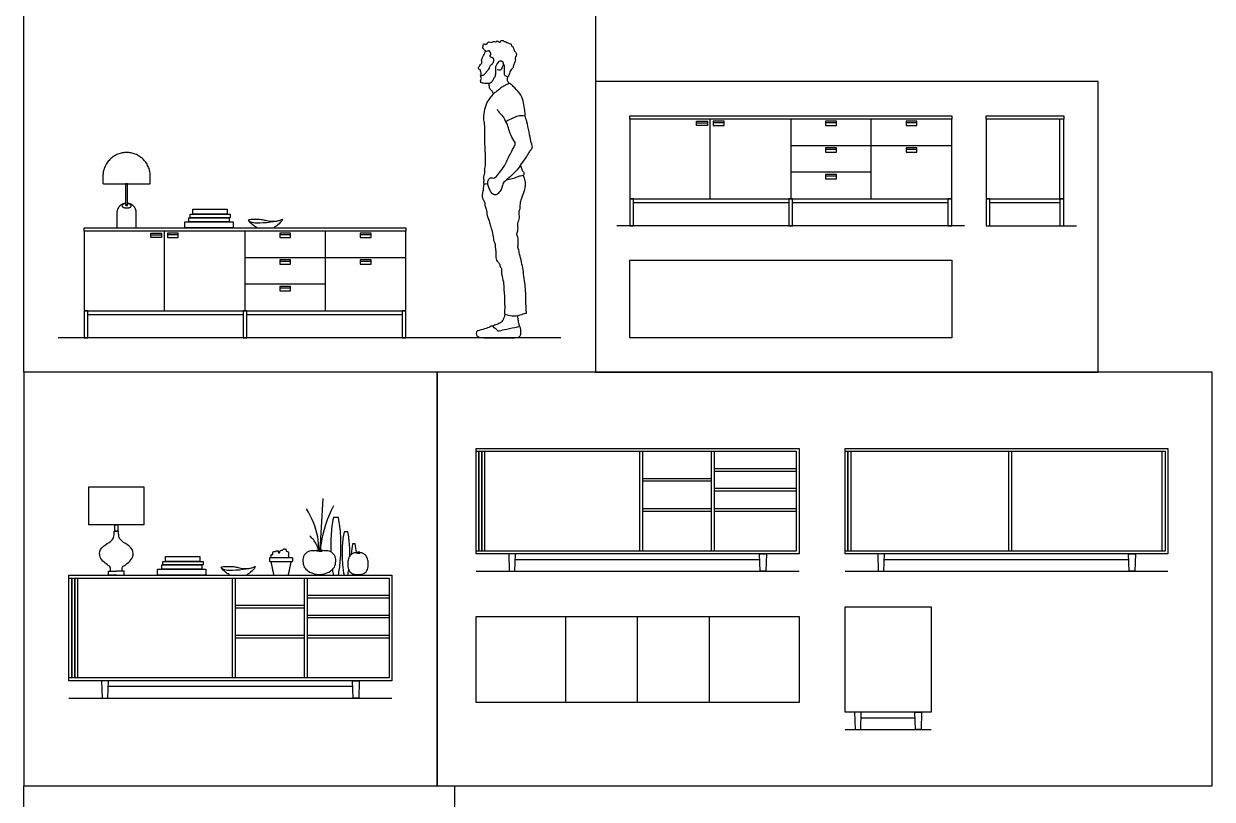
# Model space of a CAD drawing. Header units: millimetres. Extents: x 0.1 to 7.1, y -0.3 to 19.4.
# Drawn here: x 0.06 to 7.07, y 6.33 to 10.9 of the extents above; entities that cross this region are included whole.
import ezdxf

# ---------------------------------------------------------------- set-up
doc = ezdxf.new("R2010")
doc.units = ezdxf.units.MM
for name, color, linetype, true_color in [('AG-DETAILS', 7, 'Continuous', 0x66ffff), ('AG-DIAGRAM', 7, 'Continuous', 0xfecc66), ('AG-FURNITURE', 7, 'Continuous', 0x66ccff), ('AG-OBJECTS', 7, 'Continuous', 0xcc66ff), ('AG-PEOPLE', 7, 'Continuous', 0xfc6666), ('X-VPRT', 6, 'Continuous', 0xff00ff)]:
    doc.layers.add(name, color=color, linetype=linetype, true_color=true_color)

msp = doc.modelspace()

# ---------------------------------------------------------------- linework, layer by layer
at = {"layer": 'AG-DETAILS'}
for points in [[(4.094, 10.328), (4.094, 10.3026), (4.0305, 10.3026), (4.0305, 10.328)], [(4.1287, 10.328), (4.1287, 10.3026), (4.1922, 10.3026), (4.1922, 10.328)], [(4.7916, 10.328), (4.7916, 10.3026), (4.8551, 10.3026), (4.8551, 10.328)], [(5.2663, 10.328), (5.2663, 10.3026), (5.3298, 10.3026), (5.3298, 10.328)], [(4.7916, 10.1713), (4.7916, 10.1459), (4.8551, 10.1459), (4.8551, 10.1713)], [(5.2663, 10.1713), (5.2663, 10.1459), (5.3298, 10.1459), (5.3298, 10.1713)], [(4.7916, 10.0147), (4.7916, 9.9893), (4.8551, 9.9893), (4.8551, 10.0147)], [(0.8745, 9.6676), (0.8745, 9.6422), (0.811, 9.6422), (0.811, 9.6676)], [(0.9093, 9.6676), (0.9093, 9.6422), (0.9728, 9.6422), (0.9728, 9.6676)], [(1.5722, 9.6676), (1.5722, 9.6422), (1.6357, 9.6422), (1.6357, 9.6676)], [(2.0468, 9.6676), (2.0468, 9.6422), (2.1103, 9.6422), (2.1103, 9.6676)], [(1.5722, 9.5109), (1.5722, 9.4855), (1.6357, 9.4855), (1.6357, 9.5109)], [(2.0468, 9.5109), (2.0468, 9.4855), (2.1103, 9.4855), (2.1103, 9.5109)], [(1.5722, 9.3543), (1.5722, 9.3289), (1.6357, 9.3289), (1.6357, 9.3543)]]:
    msp.add_lwpolyline(points, close=True, dxfattribs=at)
for points in [[(4.0305, 10.3184), (4.094, 10.3184)], [(4.1922, 10.3184), (4.1287, 10.3184)], [(4.8551, 10.3184), (4.7916, 10.3184)], [(5.3298, 10.3184), (5.2663, 10.3184)], [(4.8551, 10.1618), (4.7916, 10.1618)], [(5.3298, 10.1618), (5.2663, 10.1618)], [(4.8551, 10.0052), (4.7916, 10.0052)], [(0.811, 9.658), (0.8745, 9.658)], [(0.9728, 9.658), (0.9093, 9.658)], [(1.6357, 9.658), (1.5722, 9.658)], [(2.1103, 9.658), (2.0468, 9.658)], [(1.6357, 9.5014), (1.5722, 9.5014)], [(2.1103, 9.5014), (2.0468, 9.5014)], [(1.6357, 9.3448), (1.5722, 9.3448)]]:
    msp.add_lwpolyline(points, dxfattribs=at)
for points, weights, knots in [([(0.6622, 9.8425), (0.641, 9.8403), (0.641, 9.8299), (0.641, 9.8171), (0.6682, 9.8171), (0.6954, 9.8171), (0.6954, 9.8299), (0.6954, 9.8403), (0.6741, 9.8425)], [0.925666080727, 0.75078832374, 1, 0.707106781187, 1, 0.707106781187, 1, 0.75078832374, 0.925666080727], [0.0762193, 0.0762193, 0.0762193, 0.1326547, 0.1326547, 0.198982, 0.198982, 0.2653094, 0.2653094, 0.3217448, 0.3217448, 0.3217448]), ([(0.6637, 9.8385), (0.6592, 9.831), (0.6682, 9.831), (0.6772, 9.831), (0.6727, 9.8385)], [0.86814425956, 0.707106781187, 1, 0.707106781187, 0.86814425956], [0.02771049, 0.02771049, 0.02771049, 0.06193781, 0.06193781, 0.09616512, 0.09616512, 0.09616512])]:
    msp.add_rational_spline(points, weights, degree=2, knots=knots, dxfattribs=at)
at = {"layer": 'AG-DIAGRAM'}
for p, q in [((5.6116, 9.712), (3.5605, 9.712)), ((5.7386, 9.712), (6.272, 9.712)), ((3.2303, 9.0516), (0.2649, 9.0516))]:
    msp.add_line(p, q, dxfattribs=at)
for points in [[(2.7297, 7.6754), (4.6347, 7.6754)], [(4.9061, 7.6754), (6.8111, 7.6754)], [(3.2583, 6.9009), (3.2583, 7.4089)], [(3.6822, 6.9009), (3.6822, 7.4089)], [(4.1061, 6.9009), (4.1061, 7.4089)], [(0.3284, 6.9278), (2.2334, 6.9278)], [(4.9061, 6.7421), (5.4141, 6.7421)]]:
    msp.add_lwpolyline(points, dxfattribs=at)
at = {"layer": 'AG-FURNITURE'}
for p, q in [((4.1114, 9.8708), (4.1114, 10.3407)), ((5.0607, 9.8708), (5.0607, 10.3407)), ((6.1735, 9.8708), (6.1735, 10.3407)), ((5.0607, 10.184), (4.586, 10.184)), ((5.5354, 10.184), (5.0607, 10.184)), ((5.0607, 10.0274), (4.586, 10.0274)), ((5.7608, 9.8485), (6.1735, 9.8485)), ((0.8919, 9.2104), (0.8919, 9.6803)), ((1.8412, 9.2104), (1.8412, 9.6803)), ((1.8412, 9.5236), (1.3666, 9.5236)), ((2.3159, 9.5236), (1.8412, 9.5236)), ((1.8412, 9.367), (1.3666, 9.367))]:
    msp.add_line(p, q, dxfattribs=at)
for points in [[(3.6367, 10.3597), (5.5354, 10.3597), (5.5354, 10.3407), (3.6367, 10.3407)], [(3.6367, 10.3407), (3.6367, 9.8708), (5.5354, 9.8708), (5.5354, 10.3407)], [(5.7386, 10.3597), (6.1958, 10.3597), (6.1958, 10.3407), (5.7386, 10.3407)], [(5.7386, 10.3407), (5.7386, 9.8708), (6.1958, 9.8708), (6.1958, 10.3407)], [(3.6367, 9.8708), (3.6367, 9.712), (3.6589, 9.712), (3.6589, 9.8708)], [(4.5749, 9.8708), (4.5749, 9.712), (4.5971, 9.712), (4.5971, 9.8708)], [(5.5131, 9.8708), (5.5131, 9.712), (5.5354, 9.712), (5.5354, 9.8708)], [(5.7386, 9.8708), (5.7386, 9.712), (5.7608, 9.712), (5.7608, 9.8708)], [(6.1735, 9.8708), (6.1735, 9.712), (6.1958, 9.712), (6.1958, 9.8708)], [(0.4173, 9.6993), (2.3159, 9.6993), (2.3159, 9.6803), (0.4173, 9.6803)], [(0.4173, 9.6803), (0.4173, 9.2104), (2.3159, 9.2104), (2.3159, 9.6803)], [(3.6367, 9.5088), (5.5354, 9.5088), (5.5354, 9.0516), (3.6367, 9.0516)], [(0.4173, 9.2104), (0.4173, 9.0516), (0.4395, 9.0516), (0.4395, 9.2104)], [(1.3555, 9.2104), (1.3555, 9.0516), (1.3777, 9.0516), (1.3777, 9.2104)], [(2.2937, 9.2104), (2.2937, 9.0516), (2.3159, 9.0516), (2.3159, 9.2104)], [(2.7297, 8.3993), (4.6347, 8.3993), (4.6347, 7.777), (2.7297, 7.777)], [(2.7465, 7.7938), (2.7297, 7.7938), (2.7297, 8.3825), (2.7465, 8.3825)], [(2.7633, 7.7938), (2.7465, 7.7938), (2.7465, 8.3825), (2.7633, 8.3825)], [(2.7465, 8.3825), (4.6179, 8.3825), (4.6179, 7.7938), (2.7465, 7.7938)], [(2.7801, 7.7938), (2.7633, 7.7938), (2.7633, 8.3825), (2.7801, 8.3825)], [(3.6948, 7.7938), (3.6948, 8.3825), (3.7107, 8.3825), (3.7107, 7.7938)], [(4.1187, 7.7938), (4.1187, 8.3825), (4.1346, 8.3825), (4.1346, 7.7938)], [(4.9061, 8.3993), (6.8111, 8.3993), (6.8111, 7.777), (4.9061, 7.777)], [(4.9229, 7.7938), (4.9061, 7.7938), (4.9061, 8.3825), (4.9229, 8.3825)], [(4.9397, 7.7938), (4.9229, 7.7938), (4.9229, 8.3825), (4.9397, 8.3825)], [(4.9229, 8.3825), (6.7943, 8.3825), (6.7943, 7.7938), (4.9229, 7.7938)], [(5.8713, 7.7938), (5.8713, 8.3825), (5.8871, 8.3825), (5.8871, 7.7938)], [(6.7943, 7.7938), (6.7776, 7.7938), (6.7776, 8.3825), (6.7943, 8.3825)], [(2.9223, 7.777), (2.9256, 7.6754), (2.9588, 7.6754), (2.9621, 7.777)], [(4.4421, 7.777), (4.4388, 7.6754), (4.4056, 7.6754), (4.4023, 7.777)], [(5.0987, 7.777), (5.102, 7.6754), (5.1352, 7.6754), (5.1385, 7.777)], [(6.6185, 7.777), (6.6152, 7.6754), (6.5821, 7.6754), (6.5788, 7.777)], [(0.3284, 7.6517), (2.2334, 7.6517), (2.2334, 7.0294), (0.3284, 7.0294)], [(0.3451, 7.0462), (0.3284, 7.0462), (0.3284, 7.6349), (0.3451, 7.6349)], [(0.3619, 7.0462), (0.3451, 7.0462), (0.3451, 7.6349), (0.3619, 7.6349)], [(0.3451, 7.6349), (2.2166, 7.6349), (2.2166, 7.0462), (0.3451, 7.0462)], [(0.3787, 7.0462), (0.3619, 7.0462), (0.3619, 7.6349), (0.3787, 7.6349)], [(1.2935, 7.0462), (1.2935, 7.6349), (1.3094, 7.6349), (1.3094, 7.0462)], [(1.7174, 7.0462), (1.7174, 7.6349), (1.7333, 7.6349), (1.7333, 7.0462)], [(4.9061, 7.466), (5.4141, 7.466), (5.4141, 6.8437), (4.9061, 6.8437)], [(4.6347, 6.9009), (2.7297, 6.9009), (2.7297, 7.4089), (4.6347, 7.4089)], [(0.521, 7.0294), (0.5243, 6.9278), (0.5574, 6.9278), (0.5607, 7.0294)], [(2.0407, 7.0294), (2.0375, 6.9278), (2.0043, 6.9278), (2.001, 7.0294)], [(4.9625, 6.8437), (4.9657, 6.7421), (4.9989, 6.7421), (5.0022, 6.8437)], [(5.3578, 6.8437), (5.3545, 6.7421), (5.3213, 6.7421), (5.3181, 6.8437)]]:
    msp.add_lwpolyline(points, close=True, dxfattribs=at)
for points in [[(4.586, 10.3407), (4.586, 9.8708)], [(3.6589, 9.8485), (4.5749, 9.8485)], [(4.5971, 9.8485), (5.5131, 9.8485)], [(1.3666, 9.6803), (1.3666, 9.2104)], [(0.4395, 9.1881), (1.3555, 9.1881)], [(1.3777, 9.1881), (2.2937, 9.1881)], [(4.1346, 8.2811), (4.6179, 8.2811)], [(3.7107, 8.2229), (4.1187, 8.2229)], [(3.7107, 8.2079), (4.1187, 8.2079)], [(4.1346, 8.266), (4.6179, 8.266)], [(4.1346, 8.1647), (4.6179, 8.1647)], [(4.1346, 8.1497), (4.6179, 8.1497)], [(3.7107, 8.0452), (4.1187, 8.0452)], [(3.7107, 8.0302), (4.1187, 8.0302)], [(4.1346, 8.0452), (4.6179, 8.0452)], [(4.1346, 8.0302), (4.6179, 8.0302)], [(2.961, 7.7451), (4.4034, 7.7451)], [(4.4257, 7.777), (2.9621, 7.777)], [(5.1375, 7.7451), (6.5798, 7.7451)], [(6.6021, 7.777), (5.1385, 7.777)], [(1.7333, 7.5335), (2.2166, 7.5335)], [(1.7333, 7.5184), (2.2166, 7.5184)], [(1.3094, 7.4753), (1.7174, 7.4753)], [(1.3094, 7.4603), (1.7174, 7.4603)], [(1.7333, 7.4172), (2.2166, 7.4172)], [(1.7333, 7.4021), (2.2166, 7.4021)], [(1.3094, 7.2976), (1.7174, 7.2976)], [(1.7333, 7.2976), (2.2166, 7.2976)], [(1.3094, 7.2826), (1.7174, 7.2826)], [(1.7333, 7.2826), (2.2166, 7.2826)], [(2.0243, 7.0294), (0.5607, 7.0294)], [(0.5597, 6.9975), (2.002, 6.9975)], [(5.0012, 6.8119), (5.3191, 6.8119)]]:
    msp.add_lwpolyline(points, dxfattribs=at)
at = {"layer": 'AG-OBJECTS'}
for p, q in [((1.8094, 7.7995), (1.8286, 8.104)), ((1.9176, 7.9918), (1.8878, 7.9918)), ((1.9731, 7.9086), (1.9507, 7.9086)), ((2.0169, 7.8359), (2.0008, 7.8359)), ((0.5614, 7.6517), (0.5614, 7.6748)), ((0.5614, 7.6748), (0.6079, 7.6748)), ((0.6079, 7.6517), (0.5614, 7.6517)), ((0.6543, 7.6748), (0.6079, 7.6748)), ((0.6079, 7.6517), (0.6543, 7.6517)), ((0.6543, 7.6517), (0.6543, 7.6748))]:
    msp.add_line(p, q, dxfattribs=at)
for points in [[(0.6701, 9.8311), (0.6745, 9.8437), (0.6745, 9.9597), (0.6618, 9.9597), (0.6618, 9.8437), (0.6663, 9.8311)], [(0.611, 9.7882), (0.611, 9.6993), (0.6682, 9.6993)], [(0.6682, 9.6993), (0.7253, 9.6993), (0.7253, 9.7882)], [(1.4347, 9.7031), (1.4347, 9.6993), (1.5399, 9.6993), (1.5399, 9.7031)], [(0.5952, 7.9107), (0.6079, 7.9107), (0.5982, 7.9107), (0.5982, 7.9492), (0.6079, 7.9492)], [(0.6205, 7.9107), (0.6079, 7.9107), (0.6175, 7.9107), (0.6175, 7.9492), (0.6079, 7.9492)], [(1.8051, 7.7946), (1.7877, 7.7946), (1.7877, 7.7995), (1.8051, 7.7995)], [(1.8051, 7.7946), (1.8225, 7.7946), (1.8225, 7.7995), (1.8051, 7.7995)], [(2.0331, 7.7828), (2.0224, 7.7828), (2.0224, 7.7873), (2.0331, 7.7873)], [(2.0331, 7.7828), (2.0437, 7.7828), (2.0437, 7.7873), (2.0331, 7.7873)], [(1.2738, 7.6554), (1.2738, 7.6517), (1.379, 7.6517), (1.379, 7.6554)], [(1.7789, 7.6517), (1.7799, 7.6587)], [(1.7789, 7.6517), (1.8313, 7.6517)], [(1.8313, 7.6517), (1.8304, 7.6587)], [(1.8878, 7.6517), (1.9176, 7.6517)], [(1.9507, 7.6517), (1.9731, 7.6517)], [(2.0008, 7.6517), (2.0169, 7.6517)], [(2.0171, 7.6517), (2.0177, 7.6581)], [(2.0171, 7.6517), (2.049, 7.6517)], [(2.049, 7.6517), (2.0485, 7.6581)]]:
    msp.add_lwpolyline(points, dxfattribs=at)
for points in [[(1.0362, 9.7344), (1.0362, 9.7598), (1.2738, 9.7598), (1.2738, 9.7344)], [(1.0425, 9.7598), (1.0425, 9.7802), (1.2801, 9.7802), (1.2801, 9.7598)], [(1.0587, 9.7802), (1.0587, 9.8099), (1.2619, 9.8099), (1.2619, 9.7802)], [(1.0123, 9.6993), (1.0123, 9.7344), (1.2969, 9.7344), (1.2969, 9.6993)], [(0.4458, 7.9492), (0.4458, 8.1731), (0.7699, 8.1731), (0.7699, 7.9492)], [(0.8753, 7.6868), (0.8753, 7.7122), (1.1129, 7.7122), (1.1129, 7.6868)], [(0.8816, 7.7122), (0.8816, 7.7325), (1.1192, 7.7325), (1.1192, 7.7122)], [(0.8978, 7.7325), (0.8978, 7.7623), (1.101, 7.7623), (1.101, 7.7325)], [(0.8514, 7.6517), (0.8514, 7.6868), (1.136, 7.6868), (1.136, 7.6517)]]:
    msp.add_lwpolyline(points, close=True, dxfattribs=at)
for centre, radius, start, end in [((0.5317, 9.9629), 0.00319, 180, 270), ((0.8047, 9.9629), 0.00319, 270, 0), ((1.5413, 7.6582), 0.00648, 191.92498, 270), ((1.6173, 7.6582), 0.00648, 270, 348.07502)]:
    msp.add_arc(centre, radius, start, end, dxfattribs=at)
msp.add_rational_spline([(0.8079, 10.0041), (0.8079, 10.1438), (0.6682, 10.1438), (0.5285, 10.1438), (0.5285, 10.0041)], [1, 0.707106781187, 1, 0.707106781187, 1], degree=2, knots=[3.926991, 3.926991, 3.926991, 4.908739, 4.908739, 5.890486, 5.890486, 5.890486], dxfattribs=at)
for points, degree in [([(0.5285, 10.0041), (0.5285, 9.9835), (0.5285, 9.9629)], 2), ([(0.5317, 9.9597), (0.6682, 9.9597), (0.8047, 9.9597)], 2), ([(0.8079, 9.9629), (0.8079, 9.9835), (0.8079, 10.0041)], 2), ([(2.0237, 7.7873), (2.0224, 7.8046), (2.02, 7.8196), (2.0169, 7.8359)], 3), ([(1.5127, 7.7349), (1.5127, 7.744), (1.5127, 7.7531)], 2), ([(1.5166, 7.757), (1.5793, 7.757), (1.642, 7.757)], 2), ([(1.642, 7.7311), (1.5793, 7.7311), (1.5166, 7.7311)], 2), ([(1.5193, 7.7311), (1.5271, 7.6939), (1.535, 7.6568)], 2), ([(1.6236, 7.6568), (1.6314, 7.6939), (1.6393, 7.7311)], 2), ([(1.6459, 7.7531), (1.6459, 7.744), (1.6459, 7.7349)], 2), ([(1.5413, 7.6517), (1.5793, 7.6517), (1.6173, 7.6517)], 2), ([(1.8823, 7.6849), (1.8839, 7.6738), (1.8857, 7.663), (1.8878, 7.6517)], 3), ([(1.9731, 7.6517), (1.9751, 7.6627), (1.9768, 7.6731), (1.9783, 7.684)], 3), ([(1.9991, 7.6615), (1.9996, 7.6583), (2.0002, 7.655), (2.0008, 7.6517)], 3), ([(2.0169, 7.6517), (2.0172, 7.6534), (2.0175, 7.6551), (2.0178, 7.6568)], 3)]:
    msp.add_open_spline(points, degree=degree, dxfattribs=at)
for points, weights in [([(0.6618, 9.845), (0.611, 9.8393), (0.611, 9.7882)], [0.958351101301, 0.729669293927, 1]), ([(0.7253, 9.7882), (0.7253, 9.8393), (0.6745, 9.845)], [1, 0.729669293927, 0.958351101301]), ([(1.5127, 7.7531), (1.5127, 7.757), (1.5166, 7.757)], [1, 0.707106781187, 1]), ([(1.5166, 7.7311), (1.5127, 7.7311), (1.5127, 7.7349)], [1, 0.707106781186, 1]), ([(1.642, 7.757), (1.6459, 7.757), (1.6459, 7.7531)], [1, 0.707106781186, 1]), ([(1.6459, 7.7349), (1.6459, 7.7311), (1.642, 7.7311)], [1, 0.707106781186, 1])]:
    msp.add_rational_spline(points, weights, degree=2, dxfattribs=at)
for points, knots in [([(1.387, 9.7473), (1.3885, 9.7425), (1.4013, 9.7327), (1.4383, 9.7272), (1.5136, 9.7333), (1.5766, 9.7421), (1.5857, 9.7521), (1.5897, 9.749), (1.5808, 9.7352), (1.5543, 9.7115), (1.5448, 9.7059), (1.5399, 9.7031)], [0, 0, 0, 0, 0.242256, 0.579031, 1.095254, 1.548513, 1.725872, 1.81171, 2.026238, 2.37337, 2.609714, 2.609714, 2.609714, 2.609714]), ([(1.3872, 9.7462), (1.3955, 9.7513), (1.4177, 9.7514), (1.4615, 9.7517), (1.4872, 9.744), (1.5196, 9.738), (1.5468, 9.7387), (1.5709, 9.7443), (1.5823, 9.7488)], [0, 0, 0, 0, 0.317642, 0.739106, 1.06867, 1.421474, 1.752072, 2.131851, 2.131851, 2.131851, 2.131851]), ([(1.4347, 9.7031), (1.4263, 9.7083), (1.411, 9.7162), (1.3949, 9.733), (1.3872, 9.7462)], [0, 0, 0, 0, 0.4018036, 0.8789664, 0.8789664, 0.8789664, 0.8789664]), ([(1.813, 7.7995), (1.8139, 7.8127), (1.8222, 7.8895), (1.8538, 7.9944), (1.8913, 8.0627)], [0.483737, 0.483737, 0.483737, 0.483737, 0.673234, 1.548903, 1.548903, 1.548903, 1.548903]), ([(1.8029, 7.7995), (1.8027, 7.8255), (1.7949, 7.9114), (1.7609, 7.993), (1.729, 8.0434)], [0.428819, 0.428819, 0.428819, 0.428819, 0.762512, 1.528936, 1.528936, 1.528936, 1.528936]), ([(1.8878, 7.9918), (1.881, 7.9559), (1.8725, 7.8998), (1.8725, 7.8206), (1.8736, 7.7892)], [-6.323808, -6.323808, -6.323808, -6.323808, -4.261144, -2.771974, -2.771974, -2.771974, -2.771974]), ([(1.9176, 7.6517), (1.9224, 7.6789), (1.9313, 7.737), (1.9349, 7.8855), (1.9243, 7.9559), (1.9176, 7.9918)], [1.05343, 1.05343, 1.05343, 1.05343, 2.802637, 5.195221, 7.257886, 7.257886, 7.257886, 7.257886]), ([(0.5729, 7.6748), (0.574, 7.6799), (0.574, 7.6905), (0.5725, 7.7013), (0.5594, 7.7103), (0.5337, 7.7278), (0.5071, 7.7564), (0.5079, 7.8077), (0.5541, 7.838), (0.5929, 7.8635), (0.5946, 7.8948), (0.5953, 7.9061), (0.5952, 7.9107)], [0, 0, 0, 0, 0.22805, 0.408867, 0.625996, 0.946567, 1.300151, 1.680144, 2.098839, 2.48281, 2.793159, 2.985768, 2.985768, 2.985768, 2.985768]), ([(0.6428, 7.6748), (0.6417, 7.6799), (0.6418, 7.6905), (0.6432, 7.7013), (0.6563, 7.7103), (0.682, 7.7278), (0.7086, 7.7564), (0.7078, 7.8077), (0.6616, 7.838), (0.6228, 7.8635), (0.6211, 7.8948), (0.6204, 7.9061), (0.6205, 7.9107)], [0, 0, 0, 0, 0.22805, 0.408867, 0.625996, 0.946567, 1.300151, 1.680144, 2.098839, 2.48281, 2.793159, 2.985768, 2.985768, 2.985768, 2.985768]), ([(1.8017, 7.7995), (1.7976, 7.8123), (1.782, 7.8507), (1.764, 7.8687), (1.7488, 7.8833)], [0.4641426, 0.4641426, 0.4641426, 0.4641426, 0.6626428, 1.1175879, 1.1175879, 1.1175879, 1.1175879]), ([(1.9507, 7.9086), (1.9455, 7.8814), (1.9375, 7.8283), (1.9403, 7.7161), (1.947, 7.6722), (1.9507, 7.6517)], [-6.323808, -6.323808, -6.323808, -6.323808, -4.261144, -1.86856, -0.119353, -0.119353, -0.119353, -0.119353]), ([(1.9841, 7.7635), (1.9847, 7.7848), (1.9843, 7.8411), (1.9783, 7.8814), (1.9731, 7.9086)], [3.872343, 3.872343, 3.872343, 3.872343, 5.195221, 7.257886, 7.257886, 7.257886, 7.257886]), ([(1.523, 7.757), (1.5186, 7.7643), (1.5203, 7.7695), (1.5222, 7.776), (1.5314, 7.7738), (1.532, 7.7786), (1.5296, 7.7865), (1.5364, 7.7934), (1.5466, 7.7893), (1.5512, 7.7967), (1.5668, 7.7974), (1.5595, 7.7822), (1.5723, 7.7831), (1.5725, 7.7928), (1.5761, 7.7991), (1.5894, 7.7985), (1.5944, 7.8086), (1.6096, 7.8061), (1.6086, 7.7948), (1.6139, 7.7915), (1.6227, 7.7909), (1.626, 7.7807), (1.6217, 7.7746), (1.6215, 7.7672), (1.6253, 7.7636), (1.6238, 7.757)], [0.01196, 0.01196, 0.01196, 0.01196, 0.322051, 0.644102, 0.966153, 1.288204, 1.610255, 1.932306, 2.254357, 2.576409, 2.89846, 3.220511, 3.542562, 3.864613, 4.186664, 4.508715, 4.830766, 5.152817, 5.474868, 5.796919, 6.11897, 6.441021, 6.763072, 7.085124, 7.407175, 7.407175, 7.407175, 7.407175]), ([(1.7877, 7.7968), (1.7815, 7.7968), (1.7645, 7.7956), (1.7398, 7.7943), (1.7125, 7.7717), (1.7059, 7.7343), (1.7134, 7.698), (1.7384, 7.6737), (1.7795, 7.6567), (1.7967, 7.6563), (1.8136, 7.6563), (1.8307, 7.6567), (1.8718, 7.6737), (1.8968, 7.698), (1.9044, 7.7343), (1.8978, 7.7717), (1.8704, 7.7943), (1.8457, 7.7956), (1.8288, 7.7968), (1.8225, 7.7968)], [-2.496461, -2.496461, -2.496461, -2.496461, -2.318944, -2.01043, -1.686266, -1.339271, -0.998906, -0.664769, -0.288277, 0, 0, 0.288277, 0.664769, 0.998906, 1.339271, 1.686266, 2.01043, 2.318944, 2.496461, 2.496461, 2.496461, 2.496461]), ([(2.0224, 7.7849), (2.0186, 7.7849), (2.0083, 7.7837), (1.9932, 7.7758), (1.9765, 7.755), (1.9725, 7.7275), (1.9721, 7.6942), (1.9887, 7.662), (2.0175, 7.6563), (2.0279, 7.6559), (2.0331, 7.6561)], [-2.496461, -2.496461, -2.496461, -2.496461, -2.318944, -2.01043, -1.686266, -1.339271, -0.998906, -0.664769, -0.288277, 0, 0, 0, 0]), ([(2.0008, 7.8359), (1.9971, 7.8164), (1.9944, 7.7979), (1.9933, 7.7748), (1.9932, 7.7737)], [-6.323808, -6.323808, -6.323808, -6.323808, -4.261144, -4.161024, -4.161024, -4.161024, -4.161024]), ([(2.0331, 7.6561), (2.0382, 7.6559), (2.0487, 7.6563), (2.0774, 7.662), (2.094, 7.6942), (2.0936, 7.7275), (2.0896, 7.755), (2.0729, 7.7758), (2.0578, 7.7837), (2.0475, 7.7849), (2.0437, 7.7849)], [0, 0, 0, 0, 0.288277, 0.664769, 0.998906, 1.339271, 1.686266, 2.01043, 2.318944, 2.496461, 2.496461, 2.496461, 2.496461]), ([(1.2261, 7.6996), (1.2275, 7.6949), (1.2404, 7.6851), (1.2774, 7.6796), (1.3527, 7.6856), (1.4157, 7.6944), (1.4248, 7.7044), (1.4288, 7.7014), (1.4199, 7.6876), (1.3934, 7.6639), (1.3839, 7.6583), (1.379, 7.6554)], [0, 0, 0, 0, 0.242256, 0.579031, 1.095254, 1.548513, 1.725872, 1.81171, 2.026238, 2.37337, 2.609714, 2.609714, 2.609714, 2.609714]), ([(1.2263, 7.6986), (1.2346, 7.7037), (1.2568, 7.7038), (1.3006, 7.7041), (1.3263, 7.6964), (1.3587, 7.6904), (1.3859, 7.6911), (1.41, 7.6967), (1.4214, 7.7012)], [0, 0, 0, 0, 0.317642, 0.739106, 1.06867, 1.421474, 1.752072, 2.131851, 2.131851, 2.131851, 2.131851]), ([(1.2738, 7.6554), (1.2654, 7.6607), (1.2501, 7.6685), (1.234, 7.6853), (1.2263, 7.6986)], [0, 0, 0, 0, 0.4018036, 0.8789664, 0.8789664, 0.8789664, 0.8789664])]:
    msp.add_open_spline(points, degree=3, knots=knots, dxfattribs=at)
at = {"layer": 'AG-PEOPLE'}
for points, knots in [([(2.756, 10.5969), (2.7596, 10.5974), (2.7664, 10.599), (2.7773, 10.6023), (2.7825, 10.6082), (2.7881, 10.6168), (2.8006, 10.6293), (2.8087, 10.6408), (2.8137, 10.6592), (2.8291, 10.6661), (2.8357, 10.69), (2.8353, 10.6995), (2.8224, 10.7027), (2.8095, 10.7091), (2.8162, 10.7221), (2.8194, 10.7286), (2.8097, 10.7367), (2.8126, 10.7431), (2.8026, 10.743), (2.7977, 10.7416), (2.7843, 10.7389), (2.7847, 10.7459), (2.7754, 10.7488), (2.7744, 10.7561), (2.768, 10.7576), (2.7697, 10.7669), (2.7737, 10.773), (2.7708, 10.7836), (2.7778, 10.7848), (2.7834, 10.7822), (2.7911, 10.7836), (2.7954, 10.7839), (2.7968, 10.7888), (2.7993, 10.7927), (2.8059, 10.7975), (2.8183, 10.7914), (2.8254, 10.7954), (2.8323, 10.7979), (2.8431, 10.7983), (2.8472, 10.7926), (2.855, 10.8046), (2.8608, 10.7986), (2.8737, 10.7919), (2.8733, 10.8), (2.8797, 10.8054), (2.8893, 10.8047), (2.8948, 10.7979), (2.9068, 10.7974), (2.9157, 10.7888), (2.9378, 10.7859), (2.9375, 10.7776), (2.9383, 10.7715), (2.9486, 10.7676), (2.9531, 10.751), (2.9543, 10.741), (2.9695, 10.7299), (2.9663, 10.7142), (2.9577, 10.7012), (2.963, 10.6893), (2.9575, 10.6756), (2.9484, 10.6522), (2.9474, 10.6399), (2.9362, 10.6355), (2.9307, 10.623), (2.9225, 10.6001), (2.921, 10.5926), (2.9151, 10.5899), (2.9062, 10.5937), (2.8957, 10.5986), (2.8981, 10.622), (2.8979, 10.6461), (2.8966, 10.6585), (2.8921, 10.6653), (2.8896, 10.668)], [0, 0, 0, 0, 0.186789, 0.374354, 0.52817, 0.709098, 0.946001, 1.162387, 1.398439, 1.624996, 1.899853, 2.058113, 2.256617, 2.453091, 2.649206, 2.794105, 2.979971, 3.100626, 3.254037, 3.401435, 3.589907, 3.710979, 3.875382, 4.020189, 4.14574, 4.302815, 4.462013, 4.630692, 4.756853, 4.899628, 5.056766, 5.167615, 5.286222, 5.408328, 5.559149, 5.760122, 5.914655, 6.071253, 6.2517, 6.373949, 6.554396, 6.704759, 6.89773, 7.023727, 7.18129, 7.34732, 7.508975, 7.693877, 7.897819, 8.150184, 8.291768, 8.422196, 8.598613, 8.826702, 9.008248, 9.2372, 9.451631, 9.669655, 9.858685, 10.074603, 10.361208, 10.551964, 10.728791, 10.940041, 11.221311, 11.372435, 11.499947, 11.673352, 11.850889, 12.114902, 12.399295, 12.596429, 12.786462, 12.786462, 12.786462, 12.786462]), ([(2.8664, 10.683), (2.8458, 10.6612), (2.844, 10.6424), (2.845, 10.6276), (2.845, 10.6059), (2.8387, 10.5858), (2.8291, 10.5741), (2.825, 10.563), (2.8187, 10.5564), (2.8064, 10.5493), (2.7893, 10.5517), (2.7613, 10.5521), (2.7562, 10.5606), (2.7552, 10.5736), (2.7636, 10.5799), (2.7576, 10.5924), (2.7547, 10.5981), (2.7607, 10.6064), (2.7599, 10.6141), (2.7567, 10.6192), (2.7553, 10.6244), (2.7583, 10.6312), (2.7498, 10.6328), (2.7431, 10.636), (2.743, 10.6468), (2.7498, 10.6533), (2.755, 10.6624), (2.7666, 10.6747), (2.7634, 10.684), (2.761, 10.6895), (2.7691, 10.7101), (2.7774, 10.722), (2.7832, 10.7347), (2.7858, 10.7409)], [0, 0, 0, 0, 0.304834, 0.549014, 0.830503, 1.11152, 1.349568, 1.554939, 1.737147, 1.957408, 2.218968, 2.53511, 2.713929, 2.92364, 3.105927, 3.318831, 3.470898, 3.656468, 3.823413, 3.972011, 4.112877, 4.258146, 4.418775, 4.581342, 4.766327, 4.948939, 5.152296, 5.397048, 5.573208, 5.719402, 5.997392, 6.24272, 6.517734, 6.517734, 6.517734, 6.517734]), ([(2.8664, 10.683), (2.8743, 10.6862), (2.8841, 10.6847), (2.8898, 10.6712), (2.8902, 10.6596), (2.8825, 10.6419), (2.8758, 10.6312), (2.8689, 10.6266), (2.8545, 10.6312)], [0, 0, 0, 0, 0.254278, 0.529874, 0.78803, 1.115732, 1.386887, 1.638462, 1.638462, 1.638462, 1.638462]), ([(2.9258, 10.5506), (2.922, 10.5542), (2.9157, 10.5632), (2.9134, 10.5763), (2.9147, 10.5863), (2.9162, 10.591)], [0, 0, 0, 0, 0.2257838, 0.4307012, 0.6475624, 0.6475624, 0.6475624, 0.6475624]), ([(2.8545, 10.3987), (2.8576, 10.3924), (2.8647, 10.3798), (2.8835, 10.3645), (2.8963, 10.3443), (2.9055, 10.32), (2.9077, 10.328), (2.9184, 10.3355), (2.9454, 10.3454), (2.9772, 10.3624), (3.004, 10.3635), (3.0203, 10.3588), (3.0197, 10.371), (3.0147, 10.4055), (3.0095, 10.4495), (2.9912, 10.4932), (2.9504, 10.5322), (2.9351, 10.5485), (2.9256, 10.5517), (2.9157, 10.5465), (2.8955, 10.5379), (2.8764, 10.5256), (2.851, 10.5025), (2.8313, 10.4922), (2.8156, 10.4694), (2.7929, 10.4425), (2.778, 10.3987), (2.7705, 10.3476), (2.7801, 10.3087), (2.779, 10.2622), (2.779, 10.1936), (2.7851, 10.1187), (2.7838, 10.0583), (2.7775, 10.0434), (2.7811, 10.0209), (2.7759, 10.0082), (2.7711, 9.9951), (2.7769, 9.9831), (2.7732, 9.9724), (2.7751, 9.9617), (2.7741, 9.9561), (2.7821, 9.9578), (2.7852, 9.9596), (2.7994, 9.9612)], [0, 0, 0, 0, 0.260728, 0.534545, 0.829175, 1.080319, 1.187221, 1.386306, 1.692586, 2.036594, 2.332763, 2.53461, 2.692619, 3.027439, 3.409045, 3.800374, 4.225903, 4.488114, 4.649982, 4.832708, 5.095179, 5.371447, 5.700267, 5.966638, 6.257139, 6.591503, 6.9773, 7.38207, 7.735534, 8.116536, 8.586058, 9.092843, 9.520501, 9.744801, 10.004577, 10.216053, 10.420662, 10.618732, 10.807196, 10.995176, 11.105161, 11.246676, 11.385787, 11.385787, 11.385787, 11.385787]), ([(2.8324, 10.4907), (2.8309, 10.4953), (2.8262, 10.5038), (2.8213, 10.5103), (2.8115, 10.5169), (2.808, 10.524), (2.8081, 10.5332), (2.8065, 10.551)], [0, 0, 0, 0, 0.283024, 0.499563, 0.748049, 0.957287, 1.226742, 1.226742, 1.226742, 1.226742]), ([(3.017, 10.3608), (3.0205, 10.3498), (3.0276, 10.3271), (3.0407, 10.2663), (3.05, 10.2125), (3.0576, 10.1923), (3.0612, 10.1763), (3.0566, 10.1617), (3.0426, 10.1493), (3.0273, 10.118), (2.9958, 10.0761), (2.9714, 10.0397), (2.9348, 10.0034), (2.8994, 9.9741), (2.8897, 9.9642), (2.8839, 9.9487), (2.8804, 9.925), (2.8595, 9.9024), (2.8494, 9.8946), (2.836, 9.894), (2.8203, 9.9035), (2.8097, 9.9256), (2.8001, 9.9521), (2.7984, 9.9686), (2.8028, 9.9884), (2.8175, 9.9962), (2.8303, 9.9927), (2.848, 9.9953), (2.8691, 10.0289), (2.9001, 10.065), (2.9273, 10.1323), (2.9581, 10.1816), (2.963, 10.2038), (2.9498, 10.2157), (2.9293, 10.2571), (2.9176, 10.2987), (2.9109, 10.3175), (2.9078, 10.3266)], [0, 0, 0, 0, 0.33408, 0.784952, 1.20538, 1.464387, 1.686297, 1.898344, 2.135794, 2.468271, 2.879844, 3.256955, 3.669624, 4.049256, 4.25382, 4.475379, 4.752853, 5.061669, 5.309718, 5.309718, 5.596026, 5.880397, 6.177078, 6.47462, 7.484311, 7.710695, 7.910976, 8.133062, 8.477008, 8.874037, 9.362032, 9.79581, 10.039402, 10.260747, 10.644789, 11.023299, 11.327989, 11.327989, 11.327989, 11.327989]), ([(2.9913, 10.0689), (2.9923, 10.0643), (2.9948, 10.0554), (2.9997, 10.0484), (2.9995, 10.0381), (3.0079, 10.0322), (3.0125, 10.0261), (3.012, 10.0147), (3.0061, 10.0066), (2.9901, 10.0065), (2.9693, 9.998), (2.9422, 9.9882), (2.9196, 9.983), (2.908, 9.981)], [0, 0, 0, 0, 0.211105, 0.375959, 0.547974, 0.722846, 0.877259, 1.061663, 1.228434, 1.445782, 1.714303, 2.019433, 2.355753, 2.355753, 2.355753, 2.355753]), ([(2.7759, 9.9571), (2.7746, 9.9525), (2.7721, 9.9431), (2.7729, 9.9243), (2.766, 9.9046), (2.7654, 9.8864), (2.7689, 9.8683), (2.7828, 9.8512), (2.7783, 9.8312), (2.7923, 9.8101), (2.7921, 9.7712), (2.8112, 9.7323), (2.8151, 9.7042), (2.8298, 9.6689), (2.8306, 9.6264), (2.8436, 9.6025), (2.8424, 9.5807), (2.8469, 9.5598), (2.8468, 9.5348), (2.8471, 9.5166), (2.8519, 9.5022), (2.8702, 9.4895), (2.8686, 9.476), (2.8815, 9.4601), (2.8776, 9.4421), (2.8822, 9.4127), (2.8951, 9.37), (2.8917, 9.3303), (2.9001, 9.2947), (2.896, 9.267), (2.8981, 9.2484), (2.9, 9.2156), (2.8931, 9.1933), (2.9054, 9.188), (2.944, 9.1776), (2.9879, 9.1844), (3.0201, 9.1973), (3.0265, 9.1959), (3.0272, 9.1972), (3.0286, 9.1997), (3.0232, 9.2167), (3.0255, 9.2363), (3.0222, 9.2584), (3.0247, 9.3034), (3.0147, 9.4012), (3.0004, 9.4949), (2.986, 9.5415), (2.9811, 9.5737), (2.9742, 9.5868), (2.982, 9.6063), (2.9741, 9.656), (2.968, 9.6651), (2.9808, 9.6902), (2.9725, 9.7274), (2.9894, 9.7585), (2.9804, 9.793), (2.9903, 9.8122), (2.9896, 9.8268), (2.9911, 9.8431), (2.9943, 9.8653), (3.0159, 9.9152), (3.0245, 9.9559), (3.0149, 9.9926), (3.0108, 10.0047), (3.0085, 10.0105)], [-8.37356, -8.37356, -8.37356, -8.37356, -8.159974, -7.916362, -7.658009, -7.417995, -7.177081, -6.920168, -6.677469, -6.403519, -6.051694, -5.681563, -5.381745, -5.03396, -4.66499, -4.375424, -4.118337, -3.855791, -3.572064, -3.332003, -3.114649, -2.860497, -2.662417, -2.419684, -2.185083, -1.878804, -1.499653, -1.14062, -0.800201, -0.504881, -0.261377, 0, 0.50269, 0.680935, 1.033071, 1.425809, 1.752265, 1.884836, 1.884836, 1.884836, 2.137672, 2.387046, 2.43483, 2.894861, 3.460219, 4.014973, 4.411453, 4.724844, 4.927386, 5.184229, 5.580361, 5.762822, 6.042647, 6.389198, 6.719754, 7.047557, 7.302588, 7.513759, 7.736716, 8.003701, 8.419719, 8.792883, 9.131301, 9.376777, 9.376777, 9.376777, 9.376777]), ([(2.8999, 9.1907), (2.8984, 9.1791), (2.8895, 9.1574), (2.8767, 9.1392), (2.8508, 9.1305), (2.835, 9.1234), (2.8267, 9.1201)], [0, 0, 0, 0, 0.334164, 0.596477, 0.884831, 1.177085, 1.177085, 1.177085, 1.177085]), ([(2.9882, 9.1173), (2.9952, 9.1112), (2.9943, 9.0787), (2.9901, 9.0539), (2.9403, 9.0502), (2.8583, 9.0524), (2.791, 9.0516), (2.7451, 9.053), (2.7301, 9.0666), (2.7298, 9.0858), (2.7411, 9.0934), (2.7806, 9.1034), (2.8104, 9.1144), (2.8252, 9.1234), (2.8328, 9.1138), (2.8523, 9.0987), (2.8604, 9.0889), (2.8777, 9.0942), (2.9259, 9.1039), (2.9686, 9.1137), (2.9882, 9.1173)], [0, 0, 0, 0, 0.354815, 0.638168, 1.025835, 1.578209, 2.078659, 2.468762, 2.717042, 2.955671, 3.160733, 3.541192, 3.889872, 4.110396, 4.30066, 4.600584, 4.799925, 5.028664, 5.460457, 5.895598, 5.895598, 5.895598, 5.895598]), ([(2.9882, 9.1173), (2.9858, 9.1243), (2.9815, 9.1383), (2.9771, 9.1639), (2.9766, 9.1769), (2.9766, 9.1835)], [0, 0, 0, 0, 0.2670898, 0.553435, 0.804311, 0.804311, 0.804311, 0.804311])]:
    msp.add_open_spline(points, degree=3, knots=knots, dxfattribs=at)
at = {"layer": 'X-VPRT'}
for points in [[(0.0617, 11.0007), (3.4335, 11.0007), (3.4335, 8.8484), (0.0617, 8.8484)], [(3.4335, 10.5629), (3.4335, 8.8484), (6.399, 8.8484), (6.399, 10.5629)], [(0.0617, 8.8484), (0.0617, 6.41), (2.5001, 6.41), (2.5001, 8.8484)], [(2.5001, 8.8484), (2.5001, 6.41), (7.0721, 6.41), (7.0721, 8.8484)], [(0.0617, 6.41), (2.6017, 6.41), (2.6017, 4.3075), (0.0617, 4.3075)]]:
    msp.add_lwpolyline(points, close=True, dxfattribs=at)

doc.saveas('drawing.dxf')
